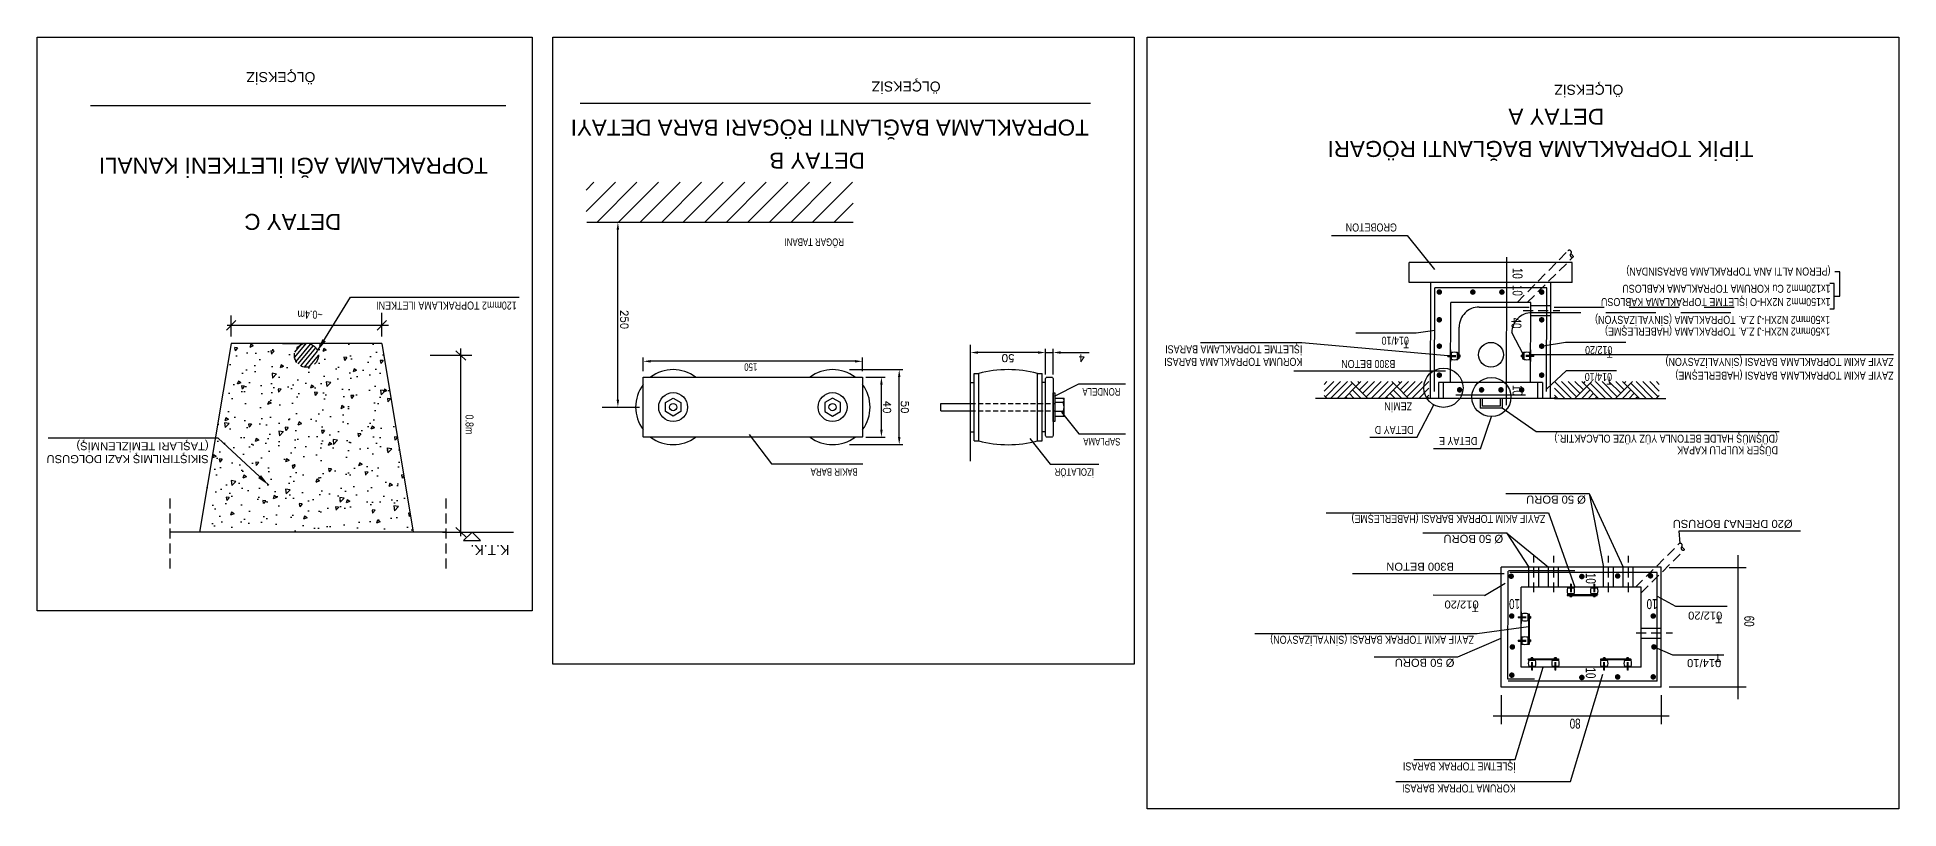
# Model space of a CAD drawing. Header units: metres. Extents: x 400413 to 400858, y 4543778 to 4544107.
# Drawn here: x 400672.9 to 400765.9, y 4543960.3 to 4543998.9 of the extents above; entities that cross this region are included whole.
import ezdxf
from ezdxf.enums import TextEntityAlignment as Align

# ---------------------------------------------------------------- set-up
doc = ezdxf.new("R2010")
doc.units = ezdxf.units.M
for name, pattern in [('DASHED', [0.75, 0.5, -0.25]), ('DASHED2', [0.375, 0.25, -0.125]), ('HIDDEN', [0.375, 0.25, -0.125]), ('HIDDENX2', [0.75, 0.5, -0.25])]:
    doc.linetypes.add(name, pattern=pattern)
for name, color, linetype in [('DIM', 1, 'Continuous'), ('MIMARI', 2, 'Continuous'), ('PRT-EL-E-GEN', 2, 'Continuous'), ('PRT-EL-E-GND', 4, 'Continuous'), ('PRT-EL-EL1', 2, 'Continuous'), ('PRT_UY_GP_DİM_1_42', 42, 'Continuous'), ('PRT_UY_ST_LEANC_1_31', 31, 'Continuous'), ('PRT_UY_ST_TARAMA_1_1', 254, 'Continuous'), ('YP-EL-EL1', 2, 'Continuous'), ('YP-EL-topraklama', 1, 'Continuous'), ('YP_MI_AR_DOTED_9_3', 251, 'Continuous'), ('YP_RA_GP_BACD2_2_2', 251, 'DASHED'), ('YP_RA_GP_GTXTM-25_1_2', 251, 'Continuous'), ('YP_xx_GP_GENGR_1_3', 251, 'Continuous'), ('YP_xx_GP_GTXTM-25_1_2', 251, 'Continuous')]:
    doc.layers.add(name, color=color, linetype=linetype)
doc.styles.add('BOLD', font='arial.ttf', dxfattribs={"width": 0.7, "height": 15})
doc.styles.add('D2B', font='arial.ttf', dxfattribs={"width": 0.75, "height": 25})
doc.styles.add('ROMANS', font='arial.ttf', dxfattribs={"width": 0.7})
doc.styles.get("Standard").update_dxf_attribs({"font": 'simplex.shx'})
doc.styles.add('Y1', font='arial.ttf', dxfattribs={"width": 0.8, "height": 40})
doc.styles.add('YP-TXT-0010-25', font='arial.ttf', dxfattribs={"height": 0.025})
doc.styles.add('YP-TXT-0025-25', font='arial.ttf', dxfattribs={"height": 0.0625})
doc.styles.add('YP-TXT-0200-25', font='arial.ttf', dxfattribs={"height": 0.5})
doc.styles.add('YP-TXT-DIM', font='arial.ttf', dxfattribs={"width": 0.7})
doc.dimstyles.new('OK-YP_0025_0025', dxfattribs={"dimtxt": 2.5, "dimasz": 0.0625, "dimexe": 0.05, "dimexo": 0.025, "dimgap": 0.025, "dimtad": 1, "dimzin": 4, "dimdsep": 46, "dimtxsty": 'YP-TXT-0025-25', "dimcen": 0, "dimdle": 0.05, "dimclrd": 1, "dimclre": 1, "dimclrt": 43, "dimazin": 1, "dimtfac": 2, "dimtix": 1, "dimtmove": 2, "dimatfit": 3, "dimfxl": 1, "dimtolj": 1, "dimtzin": 11, "dimarcsym": 0})

# ---------------------------------------------------------------- blocks, each defined once
blk = doc.blocks.new('*X64')
at = {"color": 0}
for p, q in [((798.58, 210.91), (800.69, 213.01)), ((798.58, 211.75), (799.84, 213.01)), ((798.58, 212.6), (798.99, 213.01)), ((798.78, 212.8), (798.58, 212.99)), ((799.43, 210.9), (801.32, 212.8)), ((800.27, 210.9), (801.75, 212.37)), ((802.6, 211.52), (801.11, 213.01)), ((801.12, 210.9), (802.17, 211.95)), ((803.02, 211.95), (801.96, 213.01)), ((802.6, 211.52), (804.08, 213.01)), ((803.44, 212.37), (802.8, 213.01)), ((803.02, 211.1), (804.93, 213.01)), ((803.87, 212.8), (803.65, 213.01)), ((803.67, 210.9), (805.78, 213.01)), ((804.52, 210.9), (806.41, 212.8)), ((805.37, 210.9), (806.84, 212.37)), ((807.69, 211.52), (806.2, 213.01)), ((806.21, 210.9), (807.26, 211.95)), ((808.11, 211.95), (807.05, 213.01)), ((807.69, 211.52), (809.18, 213.01)), ((808.54, 212.37), (807.9, 213.01)), ((808.11, 211.1), (810.02, 213.01)), ((808.96, 212.8), (808.74, 213.01)), ((808.76, 210.9), (810.87, 213.01)), ((809.61, 210.9), (811.51, 212.8)), ((810.46, 210.9), (811.66, 212.11)), ((811.66, 212.64), (811.29, 213.01)), ((801.97, 210.9), (802.6, 211.52)), ((802.37, 210.9), (802.17, 211.1)), ((803.22, 210.9), (802.6, 211.52)), ((807.06, 210.9), (807.69, 211.52)), ((807.46, 210.9), (807.26, 211.1)), ((808.31, 210.9), (807.69, 211.52)), ((811.31, 210.9), (811.66, 211.26))]:
    blk.add_line(p, q, dxfattribs=at)

msp = doc.modelspace()

# ---------------------------------------------------------------- hatches: boundary and pattern name
at = {"layer": 'PRT-EL-E-GEN', "linetype": 'DASHED2'}
h = msp.add_hatch(dxfattribs=at)
h.set_pattern_fill('ANSI31', color=1, scale=0.24, angle=180, style=0)
h.set_pattern_definition([(225, (392923.7205, 4539320.3655), (0.53881537, -0.53881537), [])])
h.paths.add_polyline_path([(400700.296, 4543989.598), (400713.648, 4543989.598), (400713.648, 4543991.595), (400700.296, 4543991.595)])
at = {"layer": 'PRT_UY_ST_TARAMA_1_1'}
h = msp.add_hatch(dxfattribs=at)
h.set_pattern_fill('AR-CONC', color=256, scale=0.01, angle=180, style=0)
h.set_pattern_definition([(230, (400157.4615, 4543916.4952), (-1.8218467, 0.159391), [0.1905, -2.0955]), (175, (400157.4615, 4543916.4952), (0.352428, -1.9105664), [0.1524, -1.6764]), (280.451, (400157.3097, 4543916.5084), (-1.469425, -1.751167), [0.1619, -1.7809]), (226.1842, (400157.4615, 4543915.9872), (-2.71079, 0.420423), [0.28575, -3.14325]), (276.6356, (400157.2356, 4543916.0222), (-2.374042, -2.474256), [0.24285, -2.67135]), (171.184, (400157.4615, 4543915.9872), (-2.374046, -2.474251), [0.2286, -2.5146]), (201, (400157.2075, 4543916.1142), (-1.516149, 1.022655), [0.1905, -2.0955]), (146, (400157.2075, 4543916.1142), (-0.61802, -1.8418797), [0.1524, -1.6764]), (251.4514, (400157.0812, 4543916.1994), (-2.134165, -0.8192286), [0.1619, -1.7809]), (217.5, (400157.4615, 4543916.49517), (-0.030886, -0.8455504), [0, -1.65608, 0, -1.7018, 0, -1.68275]), (187.5, (400157.4615, 4543916.4952), (-0.6681966, -1.0018057), [0, -0.97028, 0, -1.61798, 0, -0.64135]), (147.5, (400158.0279, 4543916.49517), (-1.35590595, 0.0572874), [0, -0.635, 0, -1.9812, 0, -2.6289]), (137.5, (400158.2819, 4543916.4952), (-1.4812918, -0.254265), [0, -0.8255, 0, -1.31572, 0, -1.8669])])
h.paths.add_polyline_path([(400690.077, 4543983.529), (400686.433, 4543983.529, -9.765239), (400686.19, 4543983.529), (400682.546, 4543983.529), (400680.971, 4543974.103), (400691.653, 4543974.103)])

# ---------------------------------------------------------------- linework, layer by layer
at = {"color": 5}
msp.add_line((400693.253, 4543974.103), (400679.476, 4543974.103), dxfattribs=at)
at = {"layer": 'DIM', "color": 3}
for p, q in [((400742.315, 4543980.787), (400736.763, 4543980.788)), ((400748.715, 4543980.786), (400754.268, 4543980.785))]:
    msp.add_line(p, q, dxfattribs=at)
at = {"layer": 'DIM', "color": 3, "const_width": 0.138}
for points in [[(400743.018, 4543986.104, 1), (400742.88, 4543986.104, 1)], [(400744.693, 4543986.104, 1), (400744.555, 4543986.104, 1)], [(400746.145, 4543986.104, 1), (400746.007, 4543986.104, 1)], [(400748.136, 4543986.103, 1), (400747.998, 4543986.103, 1)], [(400743.017, 4543984.718, 1), (400742.879, 4543984.718, 1)], [(400748.135, 4543984.717, 1), (400747.998, 4543984.717, 1)], [(400743.017, 4543983.399, 1), (400742.88, 4543983.399, 1)], [(400748.136, 4543983.398, 1), (400747.998, 4543983.398, 1)], [(400743.017, 4543981.95, 1), (400742.879, 4543981.95, 1)], [(400748.135, 4543981.949, 1), (400747.997, 4543981.949, 1)], [(400743.962, 4543981.146, 1), (400743.962, 4543981.283, 1)], [(400745.061, 4543981.145, 1), (400745.061, 4543981.283, 1)], [(400746.03, 4543981.145, 1), (400746.03, 4543981.283, 1)], [(400747.066, 4543981.145, 1), (400747.066, 4543981.282, 1)], [(400746.61, 4543971.891, 1), (400746.472, 4543971.891, 1)], [(400750.143, 4543971.877, 1), (400750.005, 4543971.877, 1)], [(400751.932, 4543971.905, 1), (400751.794, 4543971.905, 1)], [(400753.573, 4543971.914, 1), (400753.436, 4543971.914, 1)], [(400746.638, 4543969.901, 1), (400746.5, 4543969.901, 1)], [(400753.712, 4543969.901, 1), (400753.574, 4543969.901, 1)], [(400746.671, 4543968.357, 1), (400746.534, 4543968.357, 1)], [(400753.746, 4543968.357, 1), (400753.608, 4543968.357, 1)], [(400746.641, 4543966.944, 1), (400746.504, 4543966.944, 1)], [(400750.143, 4543966.83, 1), (400750.005, 4543966.83, 1)], [(400751.932, 4543966.858, 1), (400751.794, 4543966.858, 1)], [(400753.712, 4543966.858, 1), (400753.574, 4543966.858, 1)]]:
    msp.add_lwpolyline(points, format="xyb", close=True, dxfattribs=at)
at = {"layer": 'MIMARI'}
for p, q in [((400672.854, 4543998.851), (400697.604, 4543998.851)), ((400672.854, 4543970.162), (400672.854, 4543998.851)), ((400697.604, 4543998.851), (400697.604, 4543970.162)), ((400698.635, 4543967.5), (400698.635, 4543998.851)), ((400698.635, 4543998.851), (400727.695, 4543998.851)), ((400727.695, 4543998.851), (400727.695, 4543967.5)), ((400682.783, 4543984.689), (400682.315, 4543984.2)), ((400690.314, 4543984.689), (400689.846, 4543984.2)), ((400682.346, 4543984.445), (400690.42, 4543984.445)), ((400693.786, 4543983.17), (400694.275, 4543982.702)), ((400694.03, 4543973.9), (400694.03, 4543983.276)), ((400693.786, 4543974.337), (400694.275, 4543973.869)), ((400693.11, 4543974.103), (400696.658, 4543974.103)), ((400697.604, 4543970.162), (400672.854, 4543970.162)), ((400727.695, 4543967.5), (400698.635, 4543967.5))]:
    msp.add_line(p, q, dxfattribs=at)
at = {"layer": 'MIMARI', "ltscale": 0.0001}
for p, q in [((400682.546, 4543983.888), (400682.546, 4543984.932)), ((400690.077, 4543983.888), (400690.077, 4543985.073)), ((400694.587, 4543982.933), (400692.498, 4543982.933)), ((400731.006, 4543983.588), (400736.077, 4543983.588)), ((400736.077, 4543983.588), (400743.367, 4543982.925)), ((400754.466, 4543982.958), (400747.544, 4543982.962)), ((400765.659, 4543982.958), (400754.466, 4543982.958)), ((400747.793, 4543979.12), (400746.083, 4543980.297)), ((400759.941, 4543979.12), (400747.793, 4543979.12)), ((400746.746, 4543962.726), (400748.14, 4543967.343)), ((400741.674, 4543962.726), (400746.746, 4543962.726))]:
    msp.add_line(p, q, dxfattribs=at)
at = {"layer": 'MIMARI', "color": 6, "linetype": 'DASHED', "ltscale": 5}
msp.add_line((400747.16, 4543982.967), (400746.574, 4543984.075), dxfattribs=at)
at = {"layer": 'MIMARI'}
msp.add_lwpolyline([(400765.918, 4543960.261), (400728.336, 4543960.261), (400728.336, 4543998.851), (400765.918, 4543998.851)], close=True, dxfattribs=at)
at = {"layer": 'MIMARI', "color": 6, "linetype": 'DASHED', "ltscale": 5}
msp.add_arc((400747.574, 4543984.075), 1, 90, 180, dxfattribs=at)
at = {"layer": 'PRT-EL-E-GEN'}
for p, q in [((400700.324, 4543989.598, 0), (400713.648, 4543989.598, 0)), ((400701.883, 4543980.725, 0), (400701.883, 4543989.223, 0)), ((400703.143, 4543982.145, 0), (400703.143, 4543982.829, 0)), ((400714.117, 4543982.145, 0), (400714.117, 4543982.829, 0)), ((400719.514, 4543977.652, 0), (400719.514, 4543983.469, 0)), ((400722.89, 4543983.081, 0), (400719.889, 4543983.081, 0)), ((400723.265, 4543981.985, 0), (400723.265, 4543983.268, 0)), ((400723.265, 4543983.081, 0), (400723.638, 4543983.081, 0)), ((400723.638, 4543981.985, 0), (400723.638, 4543983.268, 0)), ((400724.013, 4543983.081, 0), (400725.45, 4543983.081, 0)), ((400743.367, 4543982.925), (400743.516, 4543982.925)), ((400743.367, 4543982.89), (400743.367, 4543982.925)), ((400743.367, 4543982.89), (400743.516, 4543982.89)), ((400743.516, 4543982.638), (400743.516, 4543983.219)), ((400743.516, 4543983.03), (400743.533, 4543983.03)), ((400743.516, 4543982.784), (400743.533, 4543982.784)), ((400743.533, 4543982.739), (400743.533, 4543983.076)), ((400743.533, 4543983.076), (400743.556, 4543983.076)), ((400743.533, 4543982.739), (400743.556, 4543982.739)), ((400743.556, 4543982.739), (400743.556, 4543983.076)), ((400743.85, 4543982.739), (400743.85, 4543983.076)), ((400743.85, 4543983.076), (400743.873, 4543983.076)), ((400743.85, 4543982.739), (400743.873, 4543982.739)), ((400743.873, 4543982.739), (400743.873, 4543983.076)), ((400743.891, 4543983.03), (400743.873, 4543983.03)), ((400743.891, 4543982.784), (400743.873, 4543982.784)), ((400743.937, 4543982.952), (400743.983, 4543982.952)), ((400743.983, 4543982.93), (400743.937, 4543982.93)), ((400743.983, 4543982.885), (400743.937, 4543982.885)), ((400743.937, 4543982.863), (400743.983, 4543982.863)), ((400743.983, 4543982.863), (400743.983, 4543982.952)), ((400747.05, 4543982.863), (400747.05, 4543982.952)), ((400747.095, 4543982.952), (400747.05, 4543982.952)), ((400747.05, 4543982.93), (400747.095, 4543982.93)), ((400747.05, 4543982.885), (400747.095, 4543982.885)), ((400747.095, 4543982.863), (400747.05, 4543982.863)), ((400747.142, 4543983.03), (400747.16, 4543983.03)), ((400747.142, 4543982.784), (400747.16, 4543982.784)), ((400747.16, 4543982.739), (400747.16, 4543983.076)), ((400747.183, 4543983.076), (400747.16, 4543983.076)), ((400747.183, 4543982.739), (400747.16, 4543982.739)), ((400747.183, 4543982.739), (400747.183, 4543983.076)), ((400747.476, 4543982.739), (400747.476, 4543983.076)), ((400747.499, 4543983.076), (400747.476, 4543983.076)), ((400747.499, 4543982.739), (400747.476, 4543982.739)), ((400747.499, 4543982.739), (400747.499, 4543983.076)), ((400747.517, 4543983.03), (400747.499, 4543983.03)), ((400747.517, 4543982.784), (400747.499, 4543982.784)), ((400747.517, 4543982.638), (400747.517, 4543983.219)), ((400747.666, 4543982.925), (400747.517, 4543982.925)), ((400747.666, 4543982.89), (400747.517, 4543982.89)), ((400747.666, 4543982.89), (400747.666, 4543982.925)), ((400713.312, 4543982.642, 0), (400703.518, 4543982.642, 0)), ((400713.742, 4543982.642, 0), (400707.916, 4543982.642, 0)), ((400713.465, 4543982.226, 0), (400716.135, 4543982.226, 0)), ((400714.271, 4543981.852, 0), (400715.245, 4543981.852, 0)), ((400715.948, 4543978.851, 0), (400715.948, 4543981.851, 0)), ((400719.691, 4543978.662, 0), (400719.691, 4543982.035, 0)), ((400719.691, 4543982.035, 0), (400719.921, 4543982.035, 0)), ((400719.921, 4543978.662, 0), (400719.921, 4543982.035, 0)), ((400722.858, 4543978.662, 0), (400722.858, 4543982.035, 0)), ((400722.858, 4543982.035, 0), (400723.089, 4543982.035, 0)), ((400723.089, 4543978.662, 0), (400723.089, 4543982.035, 0)), ((400715.057, 4543979.225, 0), (400715.057, 4543981.477, 0)), ((400719.514, 4543981.579, 0), (400719.691, 4543981.579, 0)), ((400723.265, 4543981.579, 0), (400723.089, 4543981.579, 0)), ((400723.711, 4543980.906, 0), (400724.934, 4543981.515, 0)), ((400724.934, 4543981.515, 0), (400727.255, 4543981.515, 0)), ((400701.096, 4543980.35, 0), (400702.965, 4543980.35, 0)), ((400718.027, 4543980.531, 0), (400719.514, 4543980.531, 0)), ((400718.027, 4543980.172, 0), (400718.027, 4543980.531, 0)), ((400718.027, 4543980.172, 0), (400719.514, 4543980.172, 0)), ((400723.733, 4543980.799, 0), (400724.189, 4543980.799, 0)), ((400724.189, 4543980.575, 0), (400723.733, 4543980.575, 0)), ((400724.189, 4543980.127, 0), (400723.733, 4543980.127, 0)), ((400723.733, 4543979.903, 0), (400724.189, 4543979.903, 0)), ((400724.062, 4543980.092, 0), (400724.934, 4543979.02, 0)), ((400724.189, 4543979.903, 0), (400724.189, 4543980.799, 0)), ((400708.448, 4543978.973, 0), (400709.565, 4543977.506, 0)), ((400719.514, 4543979.119, 0), (400719.691, 4543979.119, 0)), ((400723.265, 4543979.119, 0), (400723.089, 4543979.119, 0)), ((400724.934, 4543979.02, 0), (400727.255, 4543979.02, 0)), ((400713.465, 4543978.476, 0), (400716.135, 4543978.476, 0)), ((400714.271, 4543978.85, 0), (400715.245, 4543978.85, 0)), ((400719.691, 4543978.662, 0), (400719.921, 4543978.662, 0)), ((400722.469, 4543978.785, 0), (400723.499, 4543977.503, 0)), ((400722.858, 4543978.662, 0), (400723.089, 4543978.662, 0)), ((400709.565, 4543977.506, 0), (400714.127, 4543977.506, 0)), ((400723.499, 4543977.503, 0), (400725.933, 4543977.503, 0)), ((400749.691, 4543971.324), (400749.354, 4543971.324)), ((400749.354, 4543971.324), (400749.354, 4543971.301)), ((400749.691, 4543971.301), (400749.354, 4543971.301)), ((400749.691, 4543971.007), (400749.354, 4543971.007)), ((400749.354, 4543971.007), (400749.354, 4543970.984)), ((400749.691, 4543970.984), (400749.354, 4543970.984)), ((400749.399, 4543971.342), (400749.399, 4543971.324)), ((400749.399, 4543970.966), (400749.399, 4543970.984)), ((400749.477, 4543970.92), (400749.477, 4543970.874)), ((400749.567, 4543970.874), (400749.477, 4543970.874)), ((400749.5, 4543970.874), (400749.5, 4543970.92)), ((400749.504, 4543971.49), (400749.504, 4543971.342)), ((400749.54, 4543971.49), (400749.504, 4543971.49)), ((400749.54, 4543971.49), (400749.54, 4543971.342)), ((400749.544, 4543970.874), (400749.544, 4543970.92)), ((400749.567, 4543970.92), (400749.567, 4543970.874)), ((400749.645, 4543971.342), (400749.645, 4543971.324)), ((400749.645, 4543970.966), (400749.645, 4543970.984)), ((400749.691, 4543971.324), (400749.691, 4543971.301)), ((400749.691, 4543971.007), (400749.691, 4543970.984)), ((400750.964, 4543971.342), (400750.383, 4543971.342)), ((400750.863, 4543971.324), (400750.526, 4543971.324)), ((400750.526, 4543971.324), (400750.526, 4543971.301)), ((400750.863, 4543971.301), (400750.526, 4543971.301)), ((400750.863, 4543971.007), (400750.526, 4543971.007)), ((400750.526, 4543971.007), (400750.526, 4543970.984)), ((400750.863, 4543970.984), (400750.526, 4543970.984)), ((400750.572, 4543971.342), (400750.572, 4543971.324)), ((400750.572, 4543970.966), (400750.572, 4543970.984)), ((400750.65, 4543970.92), (400750.65, 4543970.874)), ((400750.739, 4543970.874), (400750.65, 4543970.874)), ((400750.672, 4543970.874), (400750.672, 4543970.92)), ((400750.676, 4543971.49), (400750.676, 4543971.342)), ((400750.712, 4543971.49), (400750.676, 4543971.49)), ((400750.712, 4543971.49), (400750.712, 4543971.342)), ((400750.717, 4543970.874), (400750.717, 4543970.92)), ((400750.739, 4543970.92), (400750.739, 4543970.874)), ((400750.818, 4543971.342), (400750.818, 4543971.324)), ((400750.818, 4543970.966), (400750.818, 4543970.984)), ((400750.863, 4543971.324), (400750.863, 4543971.301)), ((400750.863, 4543971.007), (400750.863, 4543970.984)), ((400746.89, 4543969.859), (400747.039, 4543969.859)), ((400746.89, 4543969.859), (400746.89, 4543969.823)), ((400746.89, 4543969.823), (400747.039, 4543969.823)), ((400747.039, 4543970.111), (400747.039, 4543969.53)), ((400747.039, 4543969.965), (400747.056, 4543969.965)), ((400747.039, 4543969.719), (400747.056, 4543969.719)), ((400747.056, 4543970.01), (400747.056, 4543969.673)), ((400747.056, 4543970.01), (400747.079, 4543970.01)), ((400747.056, 4543969.673), (400747.079, 4543969.673)), ((400747.079, 4543970.01), (400747.079, 4543969.673)), ((400747.373, 4543970.01), (400747.373, 4543969.673)), ((400747.373, 4543970.01), (400747.396, 4543970.01)), ((400747.373, 4543969.673), (400747.396, 4543969.673)), ((400747.396, 4543970.01), (400747.396, 4543969.673)), ((400747.414, 4543969.965), (400747.396, 4543969.965)), ((400747.414, 4543969.719), (400747.396, 4543969.719)), ((400747.46, 4543969.886), (400747.506, 4543969.886)), ((400747.506, 4543969.864), (400747.46, 4543969.864)), ((400747.506, 4543969.819), (400747.46, 4543969.819)), ((400747.46, 4543969.797), (400747.506, 4543969.797)), ((400747.506, 4543969.886), (400747.506, 4543969.797)), ((400747.039, 4543968.792), (400747.056, 4543968.792)), ((400747.056, 4543968.838), (400747.056, 4543968.501)), ((400747.056, 4543968.838), (400747.079, 4543968.838)), ((400747.079, 4543968.838), (400747.079, 4543968.501)), ((400747.373, 4543968.838), (400747.373, 4543968.501)), ((400747.373, 4543968.838), (400747.396, 4543968.838)), ((400747.396, 4543968.838), (400747.396, 4543968.501)), ((400747.414, 4543968.792), (400747.396, 4543968.792)), ((400746.89, 4543968.687), (400747.039, 4543968.687)), ((400746.89, 4543968.687), (400746.89, 4543968.651)), ((400746.89, 4543968.651), (400747.039, 4543968.651)), ((400747.039, 4543968.546), (400747.056, 4543968.546)), ((400747.056, 4543968.501), (400747.079, 4543968.501)), ((400747.373, 4543968.501), (400747.396, 4543968.501)), ((400747.414, 4543968.546), (400747.396, 4543968.546)), ((400747.46, 4543968.714), (400747.506, 4543968.714)), ((400747.506, 4543968.691), (400747.46, 4543968.691)), ((400747.506, 4543968.647), (400747.46, 4543968.647)), ((400747.46, 4543968.624), (400747.506, 4543968.624)), ((400747.506, 4543968.714), (400747.506, 4543968.624)), ((400747.63, 4543967.809), (400747.541, 4543967.809)), ((400747.541, 4543967.764), (400747.541, 4543967.809)), ((400747.563, 4543967.809), (400747.563, 4543967.764)), ((400747.608, 4543967.809), (400747.608, 4543967.764)), ((400747.63, 4543967.764), (400747.63, 4543967.809)), ((400748.803, 4543967.809), (400748.713, 4543967.809)), ((400748.713, 4543967.764), (400748.713, 4543967.809)), ((400748.736, 4543967.809), (400748.736, 4543967.764)), ((400748.78, 4543967.809), (400748.78, 4543967.764)), ((400748.803, 4543967.764), (400748.803, 4543967.809)), ((400751.241, 4543967.809), (400751.151, 4543967.809)), ((400751.151, 4543967.764), (400751.151, 4543967.809)), ((400751.173, 4543967.809), (400751.173, 4543967.764)), ((400751.218, 4543967.809), (400751.218, 4543967.764)), ((400751.241, 4543967.764), (400751.241, 4543967.809)), ((400752.413, 4543967.809), (400752.323, 4543967.809)), ((400752.323, 4543967.764), (400752.323, 4543967.809)), ((400752.346, 4543967.809), (400752.346, 4543967.764)), ((400752.391, 4543967.809), (400752.391, 4543967.764)), ((400752.413, 4543967.764), (400752.413, 4543967.809)), ((400747.754, 4543967.699), (400747.417, 4543967.699)), ((400747.417, 4543967.676), (400747.417, 4543967.699)), ((400747.754, 4543967.676), (400747.417, 4543967.676)), ((400747.754, 4543967.382), (400747.417, 4543967.382)), ((400747.417, 4543967.359), (400747.417, 4543967.382)), ((400747.754, 4543967.359), (400747.417, 4543967.359)), ((400747.463, 4543967.717), (400747.463, 4543967.699)), ((400747.463, 4543967.342), (400747.463, 4543967.359)), ((400747.568, 4543967.193), (400747.568, 4543967.342)), ((400747.603, 4543967.193), (400747.568, 4543967.193)), ((400747.603, 4543967.193), (400747.603, 4543967.342)), ((400747.709, 4543967.717), (400747.709, 4543967.699)), ((400747.709, 4543967.342), (400747.709, 4543967.359)), ((400747.754, 4543967.676), (400747.754, 4543967.699)), ((400747.754, 4543967.359), (400747.754, 4543967.382)), ((400749.028, 4543967.342), (400748.446, 4543967.342)), ((400748.927, 4543967.699), (400748.59, 4543967.699)), ((400748.59, 4543967.676), (400748.59, 4543967.699)), ((400748.927, 4543967.676), (400748.59, 4543967.676)), ((400748.927, 4543967.382), (400748.59, 4543967.382)), ((400748.59, 4543967.359), (400748.59, 4543967.382)), ((400748.927, 4543967.359), (400748.59, 4543967.359)), ((400748.635, 4543967.717), (400748.635, 4543967.699)), ((400748.635, 4543967.342), (400748.635, 4543967.359)), ((400748.74, 4543967.193), (400748.74, 4543967.342)), ((400748.776, 4543967.193), (400748.74, 4543967.193)), ((400748.776, 4543967.193), (400748.776, 4543967.342)), ((400748.881, 4543967.717), (400748.881, 4543967.699)), ((400748.881, 4543967.342), (400748.881, 4543967.359)), ((400748.927, 4543967.676), (400748.927, 4543967.699)), ((400748.927, 4543967.359), (400748.927, 4543967.382)), ((400751.365, 4543967.699), (400751.027, 4543967.699)), ((400751.027, 4543967.676), (400751.027, 4543967.699)), ((400751.365, 4543967.676), (400751.027, 4543967.676)), ((400751.365, 4543967.382), (400751.027, 4543967.382)), ((400751.027, 4543967.359), (400751.027, 4543967.382)), ((400751.365, 4543967.359), (400751.027, 4543967.359)), ((400751.073, 4543967.717), (400751.073, 4543967.699)), ((400751.073, 4543967.342), (400751.073, 4543967.359)), ((400751.178, 4543967.193), (400751.178, 4543967.342)), ((400751.214, 4543967.193), (400751.178, 4543967.193)), ((400751.214, 4543967.193), (400751.214, 4543967.342)), ((400751.319, 4543967.717), (400751.319, 4543967.699)), ((400751.319, 4543967.342), (400751.319, 4543967.359)), ((400751.365, 4543967.676), (400751.365, 4543967.699)), ((400751.365, 4543967.359), (400751.365, 4543967.382)), ((400752.638, 4543967.342), (400752.056, 4543967.342)), ((400752.537, 4543967.699), (400752.2, 4543967.699)), ((400752.2, 4543967.676), (400752.2, 4543967.699)), ((400752.537, 4543967.676), (400752.2, 4543967.676)), ((400752.537, 4543967.382), (400752.2, 4543967.382)), ((400752.2, 4543967.359), (400752.2, 4543967.382)), ((400752.537, 4543967.359), (400752.2, 4543967.359)), ((400752.245, 4543967.717), (400752.245, 4543967.699)), ((400752.245, 4543967.342), (400752.245, 4543967.359)), ((400752.35, 4543967.193), (400752.35, 4543967.342)), ((400752.386, 4543967.193), (400752.35, 4543967.193)), ((400752.386, 4543967.193), (400752.386, 4543967.342)), ((400752.491, 4543967.717), (400752.491, 4543967.699)), ((400752.491, 4543967.342), (400752.491, 4543967.359)), ((400752.537, 4543967.676), (400752.537, 4543967.699)), ((400752.537, 4543967.359), (400752.537, 4543967.382))]:
    msp.add_line(p, q, dxfattribs=at)
at = {"layer": 'PRT-EL-E-GEN', "linetype": 'HIDDEN'}
for p, q in [((400743.516, 4543982.925), (400743.935, 4543982.925)), ((400743.516, 4543982.89), (400743.935, 4543982.89)), ((400747.517, 4543982.925), (400747.098, 4543982.925)), ((400747.517, 4543982.89), (400747.098, 4543982.89)), ((400719.514, 4543980.531, 0), (400723.704, 4543980.531, 0)), ((400719.514, 4543980.172, 0), (400723.704, 4543980.172, 0)), ((400749.504, 4543971.342), (400749.504, 4543970.923)), ((400749.54, 4543971.342), (400749.54, 4543970.923)), ((400750.676, 4543971.342), (400750.676, 4543970.923)), ((400750.712, 4543971.342), (400750.712, 4543970.923)), ((400747.039, 4543969.859), (400747.458, 4543969.859)), ((400747.039, 4543969.823), (400747.458, 4543969.823)), ((400747.039, 4543968.687), (400747.458, 4543968.687)), ((400747.039, 4543968.651), (400747.458, 4543968.651)), ((400747.568, 4543967.342), (400747.568, 4543967.761)), ((400747.603, 4543967.342), (400747.603, 4543967.761)), ((400748.74, 4543967.342), (400748.74, 4543967.761)), ((400748.776, 4543967.342), (400748.776, 4543967.761)), ((400751.178, 4543967.342), (400751.178, 4543967.761)), ((400751.214, 4543967.342), (400751.214, 4543967.761)), ((400752.35, 4543967.342), (400752.35, 4543967.761)), ((400752.386, 4543967.342), (400752.386, 4543967.761))]:
    msp.add_line(p, q, dxfattribs=at)
at = {"layer": 'PRT-EL-E-GEN', "color": 3}
for points in [[(400743.928, 4543982.765, -0.414214), (400743.92, 4543982.757), (400743.898, 4543982.757, -0.414214), (400743.891, 4543982.765), (400743.891, 4543983.05, -0.414214), (400743.898, 4543983.058), (400743.92, 4543983.058, -0.414214), (400743.928, 4543983.05)], [(400747.105, 4543982.765, 0.414214), (400747.112, 4543982.757), (400747.134, 4543982.757, 0.414214), (400747.142, 4543982.765), (400747.142, 4543983.05, 0.414214), (400747.134, 4543983.058), (400747.112, 4543983.058, 0.414214), (400747.105, 4543983.05)], [(400750.837, 4543970.929, 0.414214), (400750.845, 4543970.937), (400750.845, 4543970.959, 0.414214), (400750.837, 4543970.966), (400749.352, 4543970.966, 0.414214), (400749.344, 4543970.959), (400749.344, 4543970.937, 0.414214), (400749.352, 4543970.929)], [(400747.451, 4543969.984, 0.414214), (400747.443, 4543969.991), (400747.421, 4543969.991, 0.414214), (400747.414, 4543969.984), (400747.414, 4543968.499, 0.414214), (400747.421, 4543968.491), (400747.443, 4543968.491, 0.414214), (400747.451, 4543968.499)], [(400748.901, 4543967.754, -0.414214), (400748.908, 4543967.747), (400748.908, 4543967.724, -0.414214), (400748.901, 4543967.717), (400747.415, 4543967.717, -0.414214), (400747.408, 4543967.724), (400747.408, 4543967.747, -0.414214), (400747.415, 4543967.754)], [(400752.511, 4543967.754, -0.414214), (400752.518, 4543967.747), (400752.518, 4543967.724, -0.414214), (400752.511, 4543967.717), (400751.026, 4543967.717, -0.414214), (400751.018, 4543967.724), (400751.018, 4543967.747, -0.414214), (400751.026, 4543967.754)]]:
    msp.add_lwpolyline(points, format="xyb", close=True, dxfattribs=at)
at = {"layer": 'PRT-EL-E-GEN'}
for points in [[(400743.937, 4543982.98), (400743.937, 4543982.835), (400743.928, 4543982.835), (400743.928, 4543982.98), (400743.937, 4543982.98)], [(400747.095, 4543982.98), (400747.095, 4543982.835), (400747.105, 4543982.835), (400747.105, 4543982.98), (400747.095, 4543982.98)], [(400749.45, 4543970.92), (400749.594, 4543970.92), (400749.594, 4543970.929), (400749.45, 4543970.929), (400749.45, 4543970.92)], [(400750.622, 4543970.92), (400750.767, 4543970.92), (400750.767, 4543970.929), (400750.622, 4543970.929), (400750.622, 4543970.92)], [(400747.46, 4543969.769), (400747.46, 4543969.914), (400747.451, 4543969.914), (400747.451, 4543969.769), (400747.46, 4543969.769)], [(400747.46, 4543968.597), (400747.46, 4543968.741), (400747.451, 4543968.741), (400747.451, 4543968.597), (400747.46, 4543968.597)], [(400747.513, 4543967.764), (400747.658, 4543967.764), (400747.658, 4543967.754), (400747.513, 4543967.754), (400747.513, 4543967.764)], [(400748.686, 4543967.764), (400748.83, 4543967.764), (400748.83, 4543967.754), (400748.686, 4543967.754), (400748.686, 4543967.764)], [(400751.124, 4543967.764), (400751.268, 4543967.764), (400751.268, 4543967.754), (400751.124, 4543967.754), (400751.124, 4543967.764)], [(400752.296, 4543967.764), (400752.44, 4543967.764), (400752.44, 4543967.754), (400752.296, 4543967.754), (400752.296, 4543967.764)]]:
    msp.add_lwpolyline(points, dxfattribs=at)
at = {"layer": 'PRT-EL-E-GEN', "color": 3, "elevation": 0}
for points in [[(400713.312, 4543978.85), (400703.181, 4543978.85, -0.414214), (400703.143, 4543978.888), (400703.143, 4543981.815, -0.414214), (400703.181, 4543981.852), (400713.312, 4543981.852)], [(400707.916, 4543981.852), (400714.08, 4543981.852, -0.414214), (400714.117, 4543981.815), (400714.117, 4543978.888, -0.414214), (400714.08, 4543978.85), (400707.916, 4543978.85)]]:
    msp.add_lwpolyline(points, format="xyb", dxfattribs=at)
msp.add_lwpolyline([(400723.638, 4543978.925, -0.414214), (400723.563, 4543978.85), (400723.34, 4543978.85, -0.414214), (400723.265, 4543978.925), (400723.265, 4543981.777, -0.414214), (400723.34, 4543981.852), (400723.563, 4543981.852, -0.414214), (400723.638, 4543981.777)], format="xyb", close=True, dxfattribs=at)
at = {"layer": 'PRT-EL-E-GEN', "elevation": 0}
msp.add_lwpolyline([(400723.733, 4543981.072), (400723.733, 4543979.628), (400723.638, 4543979.628), (400723.638, 4543981.072), (400723.733, 4543981.072)], dxfattribs=at)
for points in [[(400704.645, 4543980.799), (400705.033, 4543980.575), (400705.033, 4543980.127), (400704.645, 4543979.903), (400704.256, 4543980.127), (400704.256, 4543980.575)], [(400712.616, 4543980.799), (400712.228, 4543980.575), (400712.228, 4543980.127), (400712.616, 4543979.903), (400713.004, 4543980.127), (400713.004, 4543980.575)]]:
    msp.add_lwpolyline(points, close=True, dxfattribs=at)
at = {"layer": 'PRT-EL-E-GEN'}
for centre, radius in [((400704.645, 4543980.351, 0), 0.723), ((400712.616, 4543980.351, 0), 0.723), ((400704.645, 4543980.351, 0), 0.179), ((400712.616, 4543980.351, 0), 0.179)]:
    msp.add_circle(centre, radius, dxfattribs=at)
for centre, radius, start, end in [((400743.703, 4543982.521), 0.574, 75.18279, 104.81721), ((400743.703, 4543983.294), 0.574, 255.18279, 284.81721), ((400743.965, 4543982.941), 0.0183, 322.23423, 37.76577), ((400743.916, 4543982.907), 0.0673, 340.52895, 19.47105), ((400743.965, 4543982.874), 0.0183, 322.23423, 37.76577), ((400747.068, 4543982.941), 0.0183, 142.23423, 217.76577), ((400747.117, 4543982.907), 0.0673, 160.52895, 199.47105), ((400747.068, 4543982.874), 0.0183, 142.23423, 217.76577), ((400747.33, 4543982.521), 0.574, 75.18279, 104.81721), ((400747.33, 4543983.294), 0.574, 255.18279, 284.81721), ((400704.645, 4543980.351, 0), 1.875, 53.187, 126.813), ((400712.616, 4543980.351, 0), 1.875, 53.187, 126.813), ((400721.39, 4543976.484, 0), 5.742, 75.18279, 104.81721), ((400704.645, 4543980.351, 0), 1.875, 143.20065, 216.79935), ((400712.616, 4543980.351, 0), 1.875, 323.20065, 36.79935), ((400724.006, 4543980.687, 0), 0.183, 322.23423, 37.76577), ((400723.516, 4543980.351, 0), 0.673, 340.52895, 19.47105), ((400724.006, 4543980.015, 0), 0.183, 322.23423, 37.76577), ((400704.645, 4543980.351, 0), 1.875, 233.187, 306.813), ((400712.616, 4543980.351, 0), 1.875, 233.187, 306.813), ((400721.39, 4543984.214, 0), 5.742, 255.18279, 284.81721), ((400749.909, 4543971.154), 0.574, 165.18279, 194.81721), ((400749.488, 4543970.892), 0.0183, 232.23423, 307.76577), ((400749.522, 4543970.941), 0.0673, 250.52894, 289.47106), ((400749.556, 4543970.892), 0.0183, 232.23423, 307.76577), ((400749.136, 4543971.154), 0.574, 345.18279, 14.81721), ((400751.081, 4543971.154), 0.574, 165.18279, 194.81721), ((400750.661, 4543970.892), 0.0183, 232.23423, 307.76577), ((400750.694, 4543970.941), 0.0673, 250.52894, 289.47106), ((400750.728, 4543970.892), 0.0183, 232.23423, 307.76577), ((400750.308, 4543971.154), 0.574, 345.18279, 14.81721), ((400747.226, 4543969.455), 0.574, 75.18279, 104.81721), ((400747.226, 4543970.228), 0.574, 255.18279, 284.81721), ((400747.488, 4543969.875), 0.0183, 322.23423, 37.76577), ((400747.439, 4543969.841), 0.0673, 340.52894, 19.47106), ((400747.488, 4543969.808), 0.0183, 322.23423, 37.76577), ((400747.226, 4543968.283), 0.574, 75.18279, 104.81721), ((400747.226, 4543969.056), 0.574, 255.18279, 284.81721), ((400747.488, 4543968.703), 0.0183, 322.23423, 37.76577), ((400747.439, 4543968.669), 0.0673, 340.52894, 19.47106), ((400747.488, 4543968.635), 0.0183, 322.23423, 37.76577), ((400747.552, 4543967.791), 0.0183, 52.23423, 127.76577), ((400747.585, 4543967.742), 0.0673, 70.52894, 109.47106), ((400747.619, 4543967.791), 0.0183, 52.23423, 127.76577), ((400748.724, 4543967.791), 0.0183, 52.23423, 127.76577), ((400748.758, 4543967.742), 0.0673, 70.52894, 109.47106), ((400748.792, 4543967.791), 0.0183, 52.23423, 127.76577), ((400751.162, 4543967.791), 0.0183, 52.23423, 127.76577), ((400751.196, 4543967.742), 0.0673, 70.52894, 109.47106), ((400751.229, 4543967.791), 0.0183, 52.23423, 127.76577), ((400752.335, 4543967.791), 0.0183, 52.23423, 127.76577), ((400752.368, 4543967.742), 0.0673, 70.52894, 109.47106), ((400752.402, 4543967.791), 0.0183, 52.23423, 127.76577), ((400747.972, 4543967.529), 0.574, 165.18279, 194.81721), ((400747.199, 4543967.529), 0.574, 345.18279, 14.81721), ((400749.145, 4543967.529), 0.574, 165.18279, 194.81721), ((400748.372, 4543967.529), 0.574, 345.18279, 14.81721), ((400751.582, 4543967.529), 0.574, 165.18279, 194.81721), ((400750.809, 4543967.529), 0.574, 345.18279, 14.81721), ((400752.755, 4543967.529), 0.574, 165.18279, 194.81721), ((400751.982, 4543967.529), 0.574, 345.18279, 14.81721)]:
    msp.add_arc(centre, radius, start, end, dxfattribs=at)
for points in [[(400701.945, 4543989.223, 0), (400701.82, 4543989.223, 0), (400701.883, 4543989.598, 0)], [(400703.518, 4543982.579, 0), (400703.518, 4543982.704, 0), (400703.143, 4543982.642, 0)], [(400713.742, 4543982.579, 0), (400713.742, 4543982.704, 0), (400714.117, 4543982.642, 0)], [(400719.889, 4543983.018, 0), (400719.889, 4543983.143, 0), (400719.514, 4543983.081, 0)], [(400722.89, 4543983.018, 0), (400722.89, 4543983.143, 0), (400723.265, 4543983.081, 0)], [(400724.013, 4543983.018, 0), (400724.013, 4543983.143, 0), (400723.638, 4543983.081, 0)], [(400715.12, 4543981.477, 0), (400714.995, 4543981.477, 0), (400715.057, 4543981.852, 0)], [(400716.01, 4543981.851, 0), (400715.885, 4543981.851, 0), (400715.948, 4543982.226, 0)], [(400701.945, 4543980.725, 0), (400701.82, 4543980.725, 0), (400701.883, 4543980.35, 0)], [(400715.12, 4543979.225, 0), (400714.995, 4543979.225, 0), (400715.057, 4543978.85, 0)], [(400716.01, 4543978.851, 0), (400715.885, 4543978.851, 0), (400715.948, 4543978.476, 0)]]:
    msp.add_solid(points, dxfattribs=at)
at = {"layer": 'PRT-EL-EL1', "elevation": 0}
for points in [[(400746.267, 4543976.032), (400750.438, 4543976.032), (400751.15, 4543972.343)], [(400750.438, 4543976.032), (400752.14, 4543972.342)]]:
    msp.add_lwpolyline(points, dxfattribs=at)
at = {"layer": 'PRT-EL-EL1'}
for points in [[(400737.286, 4543975.066), (400748.408, 4543975.066), (400749.719, 4543971.342)], [(400742.132, 4543974.069), (400746.303, 4543974.069), (400747.42, 4543972.343)], [(400746.303, 4543974.069), (400748.409, 4543972.343)], [(400733.721, 4543969.021), (400744.844, 4543969.021), (400747.414, 4543969.375)], [(400740.779, 4543961.623), (400749.501, 4543961.623), (400751.123, 4543966.994)]]:
    msp.add_lwpolyline(points, dxfattribs=at)
at = {"layer": 'PRT_UY_ST_LEANC_1_31'}
for p, q in [((400682.546, 4543983.529), (400680.971, 4543974.103)), ((400690.077, 4543983.529), (400682.546, 4543983.529)), ((400685.112, 4543983.529), (400686.312, 4543983.529)), ((400690.077, 4543983.529), (400691.653, 4543974.103))]:
    msp.add_line(p, q, dxfattribs=at)
at = {"layer": 'YP-EL-EL1'}
for p, q in [((400749.594, 4543987.58), (400741.439, 4543987.581)), ((400741.439, 4543986.587), (400741.439, 4543987.581)), ((400749.594, 4543986.586), (400749.594, 4543987.58)), ((400749.594, 4543986.586), (400741.439, 4543986.587)), ((400742.515, 4543980.787), (400742.517, 4543986.587)), ((400748.517, 4543986.585), (400742.517, 4543986.587)), ((400748.515, 4543980.786), (400748.517, 4543986.585)), ((400743.515, 4543981.587), (400743.516, 4543985.587)), ((400747.516, 4543985.586), (400743.516, 4543985.587)), ((400747.515, 4543981.586), (400747.516, 4543985.586)), ((400742.915, 4543981.586), (400742.915, 4543980.787)), ((400743.157, 4543980.787), (400743.157, 4543981.587)), ((400747.874, 4543980.786), (400747.874, 4543981.586)), ((400748.115, 4543981.586), (400748.115, 4543980.786)), ((400748.715, 4543980.786), (400742.315, 4543980.787)), ((400744.984, 4543980.78), (400744.984, 4543980.298)), ((400746.083, 4543980.297), (400744.984, 4543980.298)), ((400745.084, 4543980.78), (400745.084, 4543980.398)), ((400745.983, 4543980.397), (400745.084, 4543980.398)), ((400745.983, 4543980.78), (400745.983, 4543980.397)), ((400746.083, 4543980.78), (400746.083, 4543980.297)), ((400746.038, 4543966.343), (400746.039, 4543972.343)), ((400754.039, 4543972.341), (400746.039, 4543972.343)), ((400754.038, 4543966.341), (400754.039, 4543972.341)), ((400747.038, 4543967.343), (400747.039, 4543971.343)), ((400753.039, 4543971.342), (400747.039, 4543971.343)), ((400753.038, 4543967.342), (400753.039, 4543971.342)), ((400753.038, 4543967.342), (400747.038, 4543967.343)), ((400754.038, 4543966.341), (400746.038, 4543966.343))]:
    msp.add_line(p, q, dxfattribs=at)
at = {"layer": 'YP-EL-EL1', "color": 42, "ltscale": 4}
for p, q in [((400746.315, 4543980.453), (400746.316, 4543987.845)), ((400751.691, 4543980.785), (400752.903, 4543980.785)), ((400757.885, 4543965.741), (400757.887, 4543972.941)), ((400754.439, 4543972.326), (400758.287, 4543972.326)), ((400746.035, 4543965.943), (400746.034, 4543964.489)), ((400754.038, 4543965.942), (400754.037, 4543964.488)), ((400754.438, 4543966.357), (400758.285, 4543966.356)), ((400754.437, 4543964.888), (400745.634, 4543964.889))]:
    msp.add_line(p, q, dxfattribs=at)
at = {"layer": 'YP-EL-EL1', "color": 2, "linetype": 'HIDDENX2'}
for p, q in [((400746.84, 4543985.586), (400749.381, 4543988.168)), ((400747.348, 4543985.586), (400749.663, 4543987.884)), ((400749.522, 4543988.026), (400749.663, 4543987.884)), ((400747.135, 4543985.184), (400748.973, 4543985.184)), ((400752.756, 4543971.342), (400754.924, 4543973.507)), ((400747.678, 4543971.087), (400747.678, 4543972.905)), ((400748.668, 4543971.087), (400748.668, 4543972.905)), ((400751.409, 4543971.087), (400751.409, 4543972.905)), ((400752.398, 4543971.087), (400752.398, 4543972.905)), ((400753.039, 4543971.059), (400755.207, 4543973.224)), ((400755.066, 4543973.366), (400755.207, 4543973.224)), ((400752.785, 4543969.06), (400754.602, 4543969.06))]:
    msp.add_line(p, q, dxfattribs=at)
at = {"layer": 'YP-EL-EL1', "color": 6}
for p, q in [((400742.715, 4543981.134), (400742.716, 4543986.312)), ((400748.316, 4543986.311), (400742.716, 4543986.312)), ((400748.315, 4543981.133), (400748.316, 4543986.311)), ((400743.768, 4543980.965), (400747.262, 4543980.964)), ((400746.381, 4543966.745), (400746.383, 4543972.143)), ((400749.722, 4543972.156), (400746.41, 4543972.156)), ((400753.839, 4543972.078), (400746.48, 4543972.078)), ((400753.838, 4543966.647), (400753.839, 4543972.078)), ((400747.714, 4543966.745), (400746.381, 4543966.745)), ((400753.838, 4543966.647), (400746.389, 4543966.648))]:
    msp.add_line(p, q, dxfattribs=at)
at = {"layer": 'YP-EL-EL1', "color": 3}
for p, q in [((400747.517, 4543985.425), (400748.517, 4543985.425)), ((400747.517, 4543984.925), (400748.517, 4543984.925)), ((400748.115, 4543981.586), (400742.915, 4543981.586)), ((400747.419, 4543971.343), (400747.42, 4543972.343)), ((400747.919, 4543971.343), (400747.92, 4543972.343)), ((400748.409, 4543971.343), (400748.409, 4543972.343)), ((400748.909, 4543971.343), (400748.909, 4543972.343)), ((400751.15, 4543971.343), (400751.15, 4543972.343)), ((400751.65, 4543971.343), (400751.65, 4543972.343)), ((400752.14, 4543971.343), (400752.14, 4543972.343)), ((400752.64, 4543971.343), (400752.64, 4543972.343)), ((400753.04, 4543969.302), (400754.04, 4543969.302)), ((400753.04, 4543968.802), (400754.04, 4543968.802))]:
    msp.add_line(p, q, dxfattribs=at)
at = {"layer": 'YP-EL-EL1', "color": 1}
for p, q in [((400685.722, 4543982.832), (400686.309, 4543983.542)), ((400685.734, 4543983.103), (400686.044, 4543983.479)), ((400685.794, 4543982.639), (400686.512, 4543983.507)), ((400685.898, 4543982.507), (400686.66, 4543983.43)), ((400686.031, 4543982.411), (400686.78, 4543983.317)), ((400686.212, 4543982.35), (400686.874, 4543983.151)), ((400686.427, 4543982.353), (400686.912, 4543982.939))]:
    msp.add_line(p, q, dxfattribs=at)
at = {"layer": 'YP-EL-EL1'}
for points in [[(400762.476, 4543985.274), (400762.682, 4543985.274), (400762.682, 4543986.539), (400762.471, 4543986.539)], [(400762.682, 4543985.906), (400762.965, 4543985.906), (400762.965, 4543987.119), (400762.715, 4543987.119)]]:
    msp.add_lwpolyline(points, dxfattribs=at)
at = {"layer": 'YP-EL-EL1', "color": 2, "linetype": 'HIDDENX2'}
for centre, start, end in [((400749.452, 4543988.097), 314.42482, 135.18425), ((400749.592, 4543987.954), 134.42482, 315.18425), ((400754.995, 4543973.437), 314.5945, 135.35394), ((400755.136, 4543973.294), 134.5945, 315.35394)]:
    msp.add_arc(centre, 0.1, start, end, dxfattribs=at)
at = {"layer": 'YP-EL-topraklama'}
for p, q in [((400696.282, 4543995.419), (400675.515, 4543995.419)), ((400725.507, 4543995.536, 0), (400700.004, 4543995.536, 0))]:
    msp.add_line(p, q, dxfattribs=at)
at = {"layer": 'YP_MI_AR_DOTED_9_3', "color": 6, "linetype": 'DASHED', "ltscale": 5}
for p, q in [((400744.94, 4543985.353), (400757.692, 4543985.353)), ((400747.516, 4543985.078), (400757.698, 4543985.075)), ((400743.94, 4543982.876), (400743.94, 4543984.353))]:
    msp.add_line(p, q, dxfattribs=at)
at = {"layer": 'YP_MI_AR_DOTED_9_3', "color": 6, "linetype": 'DASHED'}
msp.add_circle((400686.312, 4543982.942), 0.6, dxfattribs=at)
at = {"layer": 'YP_MI_AR_DOTED_9_3', "color": 6, "linetype": 'DASHED', "ltscale": 5}
msp.add_arc((400744.94, 4543984.353), 1, 90, 180, dxfattribs=at)
at = {"layer": 'YP_RA_GP_BACD2_2_2'}
for p, q in [((400679.476, 4543975.783), (400679.476, 4543972.08)), ((400693.274, 4543975.783), (400693.274, 4543972.044))]:
    msp.add_line(p, q, dxfattribs=at)
at = {"layer": 'YP_RA_GP_GTXTM-25_1_2'}
for p, q in [((400737.559, 4543988.939), (400741.342, 4543988.939)), ((400741.342, 4543988.939), (400742.712, 4543987.233)), ((400738.78, 4543984.059), (400741.787, 4543984.059)), ((400741.787, 4543984.059), (400742.716, 4543984.195)), ((400749.261, 4543983.587), (400748.136, 4543983.398)), ((400752.269, 4543983.587), (400749.261, 4543983.587)), ((400743.262, 4543982.145), (400735.682, 4543982.146)), ((400749.285, 4543982.159), (400748.316, 4543981.265)), ((400751.799, 4543982.158), (400749.285, 4543982.159)), ((400741.819, 4543978.826), (400742.668, 4543980.47)), ((400745.008, 4543978.268), (400745.553, 4543979.873)), ((400741.819, 4543978.826), (400739.471, 4543978.827)), ((400745.008, 4543978.268), (400742.659, 4543978.268)), ((400754.946, 4543974.157), (400761.01, 4543974.156)), ((400754.995, 4543973.537), (400754.946, 4543974.157)), ((400746.191, 4543972.007), (400738.611, 4543972.008)), ((400745.211, 4543970.936), (400746.244, 4543971.548)), ((400745.211, 4543970.936), (400742.647, 4543970.937)), ((400754.768, 4543970.375), (400753.85, 4543970.872)), ((400757.332, 4543970.375), (400754.768, 4543970.375)), ((400743.867, 4543967.869), (400746.039, 4543968.802)), ((400739.696, 4543967.869), (400743.867, 4543967.869)), ((400754.615, 4543967.949), (400753.735, 4543968.331)), ((400757.179, 4543967.949), (400754.615, 4543967.949))]:
    msp.add_line(p, q, dxfattribs=at)
for centre, radius in [((400745.532, 4543982.967), 0.622), ((400743.157, 4543981.317), 0.978), ((400745.553, 4543980.851), 0.978)]:
    msp.add_circle(centre, radius, dxfattribs=at)
at = {"layer": 'YP_xx_GP_GENGR_1_3'}
for p, q in [((400694.594, 4543974.103), (400694.17, 4543973.678)), ((400694.17, 4543973.678), (400695.018, 4543973.678)), ((400694.594, 4543974.103), (400695.018, 4543973.678))]:
    msp.add_line(p, q, dxfattribs=at)

# ---------------------------------------------------------------- block references
at = {"layer": 'PRT_UY_ST_TARAMA_1_1', "rotation": 179.993523593273}
for p, xscale, yscale, zscale in [((401061.866, 4544065.955), 0.4000000001339253, 0.4000000001339253, 0.4000000001339253), ((400429.291, 4544066.026), -0.4000000001339256, 0.4000000017113052, 0.3999999999999999)]:
    msp.add_blockref('*X64', p, dxfattribs=dict(at, xscale=xscale, yscale=yscale, zscale=zscale))

# ---------------------------------------------------------------- texts
at = {"layer": 'PRT-EL-E-GEN', "style": 'D2B', "width": 0.75}
for s, p in [('RONDELA', (400727.006, 4543981.3, 0)), ('SAPLAMA', (400727.006, 4543978.806, 0)), ('BAKIR BARA', (400713.877, 4543977.292, 0)), ('İZOLATÖR', (400725.683, 4543977.289, 0))]:
    msp.add_text(s, height=0.375, rotation=180, dxfattribs=at).set_placement(p)
at = {"layer": 'PRT-EL-E-GEN', "char_height": 0.375, "attachment_point": 5, "rotation": 180, "style": 'D2B'}
for s, insert in [('{\\fArial|b0|i0|c162|p34;RÖGAR TABANI}', (400711.699, 4543988.601, 0)), ('{\\fArial|b0|i0|c162|p34;150}', (400708.525, 4543982.356, 0))]:
    msp.add_mtext(s, dxfattribs=dict(at, insert=insert))
at = {"layer": 'PRT-EL-E-GEN', "char_height": 0.375, "attachment_point": 5}
for s, insert, rotation in [('250', (400702.208, 4543984.729, 0), 270), ('50', (400721.39, 4543982.8, 0), 180), ('4', (400725.075, 4543982.8, 0), 180), ('40', (400715.338, 4543980.351, 0), 270), ('50', (400716.229, 4543980.351, 0), 270)]:
    msp.add_mtext(s, dxfattribs=dict(at, insert=insert, rotation=rotation))
at = {"layer": 'PRT-EL-E-GND', "color": 4, "linetype": 'Continuous', "style": 'BOLD'}
msp.add_text('DETAY B', height=0.8, rotation=180, dxfattribs=at).set_placement((400711.845, 4543993.078, 0), align=Align.CENTER)
at = {"layer": 'PRT-EL-EL1', "color": 4, "linetype": 'Continuous', "style": 'BOLD'}
msp.add_text('TİPİK TOPRAKLAMA BAĞLANTI RÖGARI', height=0.8, rotation=180, dxfattribs=at).set_placement((400758.661, 4543993.662))
at = {"layer": 'YP-EL-EL1', "color": 3, "style": 'ROMANS'}
for p in [(400686.759, 4543997.107), (400718.017, 4543996.636, 0), (400752.147, 4543996.471)]:
    msp.add_text('ÖLÇEKSİZ', height=0.5, rotation=180, dxfattribs=at).set_placement(p)
at = {"layer": 'YP-EL-EL1', "color": 4, "linetype": 'Continuous', "style": 'BOLD'}
for s, p in [('DETAY A', (400748.795, 4543995.271)), ('TOPRAKLAMA AĞI İLETKENİ KANALI ', (400685.503, 4543992.82)), ('DETAY C', (400685.631, 4543990.016, 0))]:
    msp.add_text(s, height=0.8, rotation=180, dxfattribs=at).set_placement(p, align=Align.CENTER)
msp.add_text('TOPRAKLAMA BAĞLANTI RÖGARI BARA DETAYI', height=0.8, rotation=180, dxfattribs=at).set_placement((400712.474, 4543994.232, 0), align=Align.MIDDLE)
at = {"layer": 'YP-EL-EL1', "style": 'Y1', "width": 0.8}
for s, rotation, p in [('GROBETON', 180, (400740.827, 4543989.534)), ('(PERON ALTI ANA TOPRAKLAMA BARASINDAN)', 180, (400762.506, 4543987.333)), ('1x120mm2 Cu KORUMA TOPRAKLAMA KABLOSU', 180, (400762.506, 4543986.47)), ('120mm2 TOPRAKLAMA ILETKENI', 180, (400696.827, 4543985.63)), ('1x150mm2 N2XH-O İŞLETME TOPRAKLAMA KABLOSU', 180, (400762.506, 4543985.805)), ('~0.4m', 180, (400687.123, 4543985.176)), ('1x50mm2 N2XH-J Z.A. TOPRAKLAMA (SİNYALİZASYON)', 180, (400762.482, 4543984.915)), ('014/10', 180, (400741.428, 4543983.871)), ('T', 180, (400741.428, 4543983.692)), ('1x50mm2 N2XH-J Z.A. TOPRAKLAMA (HABERLEŞME)', 180, (400762.482, 4543984.329)), ('KORUMA TOPRAKLAMA BARASI', 180, (400736.102, 4543982.814)), ('İŞLETME TOPRAKLAMA BARASI', 180, (400736.102, 4543983.442)), ('B300 BETON', 180, (400740.752, 4543982.707)), ('012/20', 180, (400751.602, 4543983.399)), ('T', 180, (400751.602, 4543983.22)), ('ZAYIF AKIM TOPRAKLAMA BARASI (SİNYALİZASYON)', 180, (400765.656, 4543982.812)), ('014/10', 180, (400751.585, 4543982.06)), ('T', 180, (400751.585, 4543981.881)), ('ZAYIF AKIM TOPRAKLAMA BARASI (HABERLEŞME)', 180, (400765.656, 4543982.124)), ('0.8m', 270, (400694.265, 4543979.979)), ('ZEMİN', 180, (400741.587, 4543980.589)), ('DETAY D', 180, (400741.658, 4543979.409)), ('(DÜŞMÜŞ HALDE BETONLA YÜZ YÜZE OLACAKTIR.)', 180, (400759.879, 4543978.974)), ('DETAY E', 180, (400744.846, 4543978.851)), ('DÜŞER KULPLU KAPAK', 180, (400759.879, 4543978.392)), ('ZAYIF AKIM TOPRAK BARASI (HABERLEŞME)', 180, (400748.244, 4543974.958)), ('ZAYIF AKIM TOPRAK BARASI (SİNYALİZASYON)', 180, (400744.679, 4543968.913)), ('İŞLETME TOPRAK BARASI', 180, (400746.771, 4543962.58)), ('KORUMA TOPRAK BARASI', 180, (400746.771, 4543961.477))]:
    msp.add_text(s, height=0.4, rotation=rotation, dxfattribs=at).set_placement(p)
at = {"layer": 'YP-EL-EL1', "color": 43, "ltscale": 4, "char_height": 0.5, "attachment_point": 5, "style": 'YP-TXT-DIM'}
for s, insert, rotation in [('10', (400746.856, 4543987.041), 269.99352), ('10', (400746.856, 4543986.186), 269.99352), ('40', (400746.801, 4543984.552), 269.99352), ('10', (400746.856, 4543981.186), 269.99352), ('10', (400750.519, 4543971.786), 269.99352), ('10', (400746.708, 4543970.503), 179.99352), ('10', (400753.583, 4543970.502), 179.99352), ('60', (400758.439, 4543969.643), 269.99352), ('10', (400750.518, 4543967.055), 269.99352), ('80', (400749.739, 4543964.524), 179.99352)]:
    msp.add_mtext(s, dxfattribs=dict(at, insert=insert, rotation=rotation))
at = {"layer": 'YP_RA_GP_GTXTM-25_1_2', "style": 'YP-TXT-0010-25'}
for s, p in [('SIKIŞTIRILMIŞ KAZI DOLGUSU', (400681.426, 4543978.069)), ('(TAŞLARI TEMİZLENMİŞ)', (400681.426, 4543978.716))]:
    msp.add_text(s, height=0.4, rotation=180, dxfattribs=at).set_placement(p, align=Align.BOTTOM_LEFT)
for s, p in [('%%C 50 BORU', (400750.274, 4543975.924, 0)), ('%%c20 DRENAJ BORUSU', (400760.61, 4543974.71)), ('%%C 50 BORU', (400746.139, 4543973.962)), ('B300 BETON', (400743.681, 4543972.568)), ('012/20', (400744.916, 4543970.678)), ('T', (400744.916, 4543970.498)), ('012/20', (400757.095, 4543970.123)), ('T', (400757.095, 4543969.944)), ('T', (400757.043, 4543968.004)), ('%%C 50 BORU', (400743.703, 4543967.761)), ('014/10', (400757.043, 4543967.746))]:
    msp.add_text(s, height=0.4, rotation=179.99352, dxfattribs=at).set_placement(p)
at = {"layer": 'YP_xx_GP_GTXTM-25_1_2', "style": 'YP-TXT-0200-25'}
msp.add_attdef('K.T.K.', (400696.456, 4543973.45), '', height=0.5, rotation=180, dxfattribs=at)

# ---------------------------------------------------------------- leaders
at = {"layer": 'PRT_UY_GP_DİM_1_42'}
for points, override in [([(400686.869, 4543983.164), (400688.518, 4543985.854), (400696.94, 4543985.854)], {"dimscale": 10, "dimgap": 0.025, "dimtad": 0}), ([(400684.425, 4543976.448), (400681.908, 4543978.802), (400673.406, 4543978.802)], {"dimscale": 10, "dimtad": 0})]:
    msp.add_leader(points, dimstyle='OK-YP_0025_0025', override=override, dxfattribs=at)

doc.saveas('drawing.dxf')
